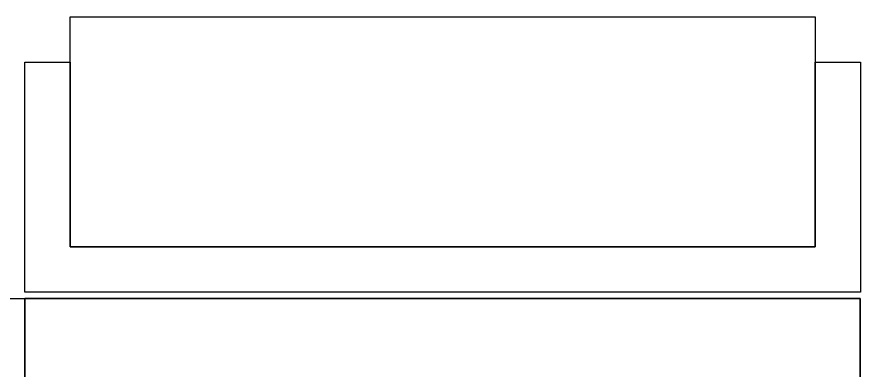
# Model space of a CAD drawing. Header units: millimetres. Extents: x 2165 to 3229, y 834 to 2305.
# Drawn here: x 2602.7 to 2683.5, y 1729.1 to 1762.7 of the extents above; entities that cross this region are included whole.
import ezdxf

# ---------------------------------------------------------------- set-up
doc = ezdxf.new("R2010")
doc.units = ezdxf.units.MM
for name, pattern in [('DOT2', [0.125, 0, -0.125]), ('HIDDEN', [0.375, 0.25, -0.125]), ('HIDDEN2', [0.1875, 0.125, -0.0625])]:
    doc.linetypes.add(name, pattern=pattern)
for name, color, linetype, lineweight in [('FUR', 12, 'Continuous', 30), ('g-dot', 3, 'HIDDEN', 9), ('g-dw', 3, 'Continuous', 5), ('WALL', 7, 'Continuous', 35)]:
    doc.layers.add(name, color=color, linetype=linetype, lineweight=lineweight)

# ---------------------------------------------------------------- blocks, each defined once
blk = doc.blocks.new('door 750')
at = {"layer": 'g-dot', "color": 250, "linetype": 'HIDDEN2', "lineweight": 5}
blk.add_lwpolyline([(120, 80), (770, 80), (770, 50), (120, 50)], close=True, dxfattribs=at)
at = {"layer": 'g-dot', "color": 250, "linetype": 'DOT2', "lineweight": 5, "ltscale": 0.05}
blk.add_arc((120, 50), 650, 2.6454, 90, dxfattribs=at)
at = {"layer": 'g-dw'}
for points in [[(43.3, 700), (120, 700), (120, 750), (43.3, 750)], [(43.3, 0), (120, 0), (120, 50), (43.3, 50)]]:
    blk.add_lwpolyline(points, close=True, dxfattribs=at)

msp = doc.modelspace()

# ---------------------------------------------------------------- linework, layer by layer
at = {"layer": 'FUR', "elevation": 0}
for points in [[(2607.716, 1762.7), (2678.608, 1762.7), (2678.608, 1740.83), (2607.716, 1740.83)], [(2607.716, 1762.7), (2678.608, 1762.7), (2678.608, 1740.83), (2607.716, 1740.83)], [(2607.716, 1762.7), (2678.608, 1762.7), (2678.608, 1740.83), (2607.716, 1740.83)], [(2678.608, 1758.386), (2682.923, 1758.386), (2682.923, 1736.516), (2603.402, 1736.516), (2603.402, 1758.386), (2607.716, 1758.386), (2607.716, 1740.83), (2678.608, 1740.83)], [(2678.608, 1758.386), (2682.923, 1758.386), (2682.923, 1736.516), (2603.402, 1736.516), (2603.402, 1758.386), (2607.716, 1758.386), (2607.716, 1740.83), (2678.608, 1740.83)], [(2603.402, 1735.923), (2603.402, 1701.923), (2585.566, 1701.923), (2585.566, 1735.923)]]:
    msp.add_lwpolyline(points, close=True, dxfattribs=at)
at = {"layer": 'WALL'}
for p, q in [((2603.402, 1735.923, 0), (2682.902, 1735.923, 0)), ((2636.402, 1735.923, 0), (2603.402, 1735.923, 0)), ((2603.402, 1735.923, 0), (2603.402, 1701.923, 0))]:
    msp.add_line(p, q, dxfattribs=at)
at = {"layer": 'WALL', "elevation": 0}
msp.add_lwpolyline([(2682.902, 1735.923), (2682.902, 1715.871), (2676.902, 1715.871), (2676.902, 1728.259)], dxfattribs=at)

# ---------------------------------------------------------------- block references
at = {"layer": 'g-dw', "xscale": 0.0559999999999672, "yscale": 0.0559999999999672, "zscale": 0.0559999999999672, "rotation": 90.00000000000001}
msp.add_blockref('door 750', (2724.902, 1713.444, 0), dxfattribs=at)

doc.saveas('drawing.dxf')
